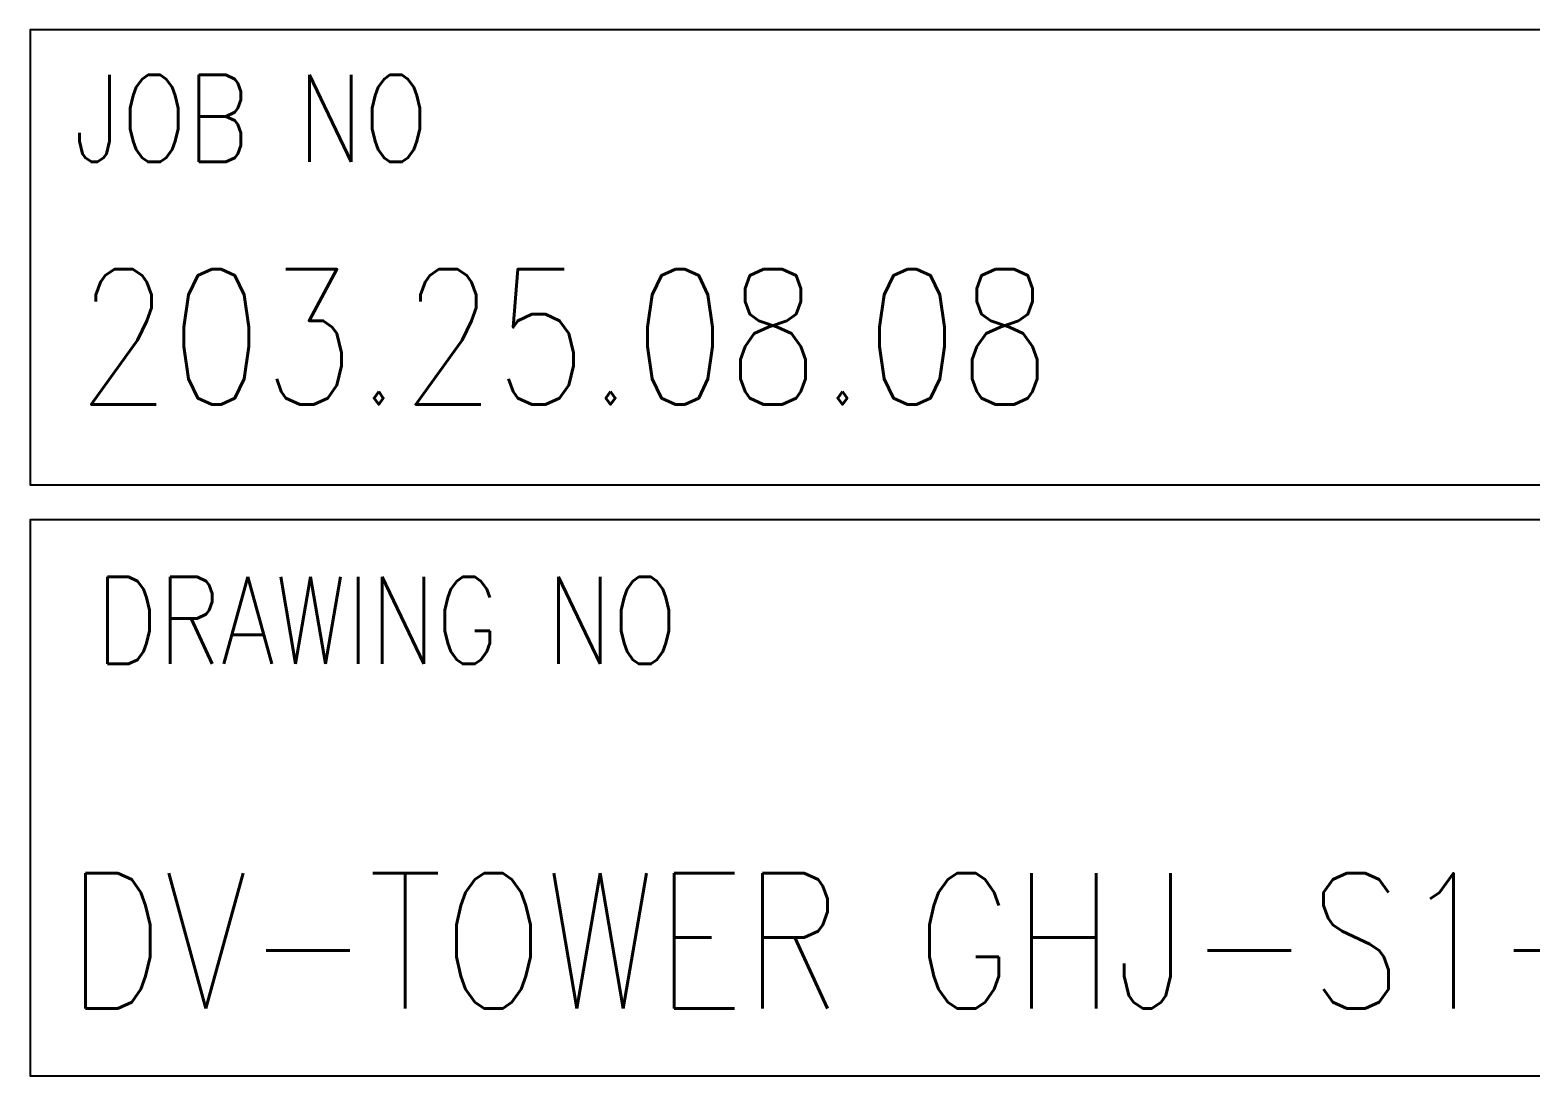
# Model space of a CAD drawing. Extents: x 473024 to 774629, y -1213442 to -1126596.
# Drawn here: x 598040 to 601409, y -1210957 to -1208609 of the extents above; entities that cross this region are included whole.
import ezdxf

# ---------------------------------------------------------------- set-up
doc = ezdxf.new("R2010")
doc.units = 0
doc.header["$LTSCALE"] = 100
doc.header["$MEASUREMENT"] = 0
doc.layers.get('0').update_dxf_attribs({"linetype": 'CONTINUOUS'})
doc.styles.add('ROMANS', font='romans.shx', dxfattribs={"width": 0.8})

msp = doc.modelspace()

# ---------------------------------------------------------------- linework, layer by layer
at = {"color": 2, "linetype": 'Continuous', "elevation": 0}
for points in [[(602634.2, -1209630.2), (602634.2, -1208608.5), (598040.3, -1208608.5), (598040.3, -1209630.2)], [(602634.2, -1209708.4), (598040.3, -1209708.4), (598040.3, -1210957.4), (602634.2, -1210957.4)]]:
    msp.add_lwpolyline(points, close=True, dxfattribs=at)

# ---------------------------------------------------------------- texts
at = {"color": 4, "linetype": 'Continuous', "style": 'ROMANS', "width": 0.8}
for s, p in [('JOB NO', (598138, -1208904.9, 0)), ('DRAWING NO', (598187.6, -1210032.2, 0))]:
    msp.add_text(s, height=195.58, dxfattribs=at).set_placement(p)
at = {"color": 6, "linetype": 'Continuous', "style": 'ROMANS', "width": 0.8}
for s, p in [('203.25.08.08', (598146.4, -1209449.5, 0)), ('DV-TOWER GHJ-S1-02', (598122.9, -1210805.8, 0))]:
    msp.add_text(s, height=303.804, dxfattribs=at).set_placement(p)

doc.saveas('drawing.dxf')
